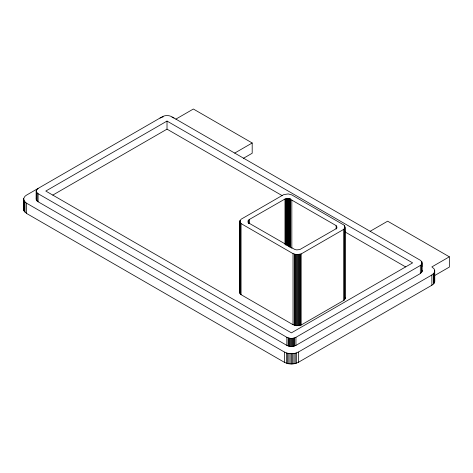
<?xml version="1.0" encoding="UTF-8"?>
<svg xmlns="http://www.w3.org/2000/svg" width="473" height="473" viewBox="0 0 473 473"><rect width="100%" height="100%" fill="white"/><g stroke="black" fill="none" stroke-linecap="round" stroke-linejoin="round"><path stroke-width="0.71" d="M434.362 275.724L449.35 267.074L449.35 256.809L431.861 266.908L434.007 268.765L434.675 270.201L434.758 281.204L434.007 283.392L431.861 285.243L298.392 362.306C294.1 364.547 288.69 364.547 284.397 362.306L26.547 213.435L23.987 210.875L23.65 209.397L23.733 198.394L24.974 196.283L26.547 195.101L162.47 116.624C165.254 115.17 168.772 115.17 171.563 116.624L420.32 260.245L421.981 261.912L422.147 271.431L420.32 273.571L295.938 345.385C293.154 346.839 289.636 346.839 286.845 345.385L38.088 201.764L36.699 200.558L36.208 199.139L36.261 190.578L38.088 188.437M23.65 209.397L23.733 208.652M36.208 199.139L36.699 197.72M239.781 221.411L241.059 219.236L283.694 194.622L288.264 193.918L291.829 194.929L343.794 224.977L344.864 226.23L344.864 299.161L343.794 300.408L301.165 325.022L296.595 325.726L293.029 324.715L241.059 294.667L239.994 293.42L239.781 221.411L241.059 223.581L293.029 253.629L296.595 254.645L301.165 253.936L343.794 229.322L345.071 227.152M239.781 292.491L239.994 291.569M422.2 262.87L421.715 264.289L420.32 265.495L295.938 337.302C293.154 338.763 289.636 338.763 286.845 337.302L38.088 193.688L36.699 192.481L36.208 191.062M422.147 271.431L422.147 270.461M434.758 270.946L434.007 273.134L431.861 274.984L298.392 352.048C294.1 354.289 288.69 354.289 284.397 352.048L26.547 203.177L24.401 201.327L23.65 199.139M248.183 220.672L248.183 222.15L249.466 223.427L294.927 249.537L296.754 249.898L299.876 249.537L335.818 228.891L336.841 227.152L335.818 225.414L289.931 199.021L288.104 198.666L284.983 199.021L249.466 219.389L248.183 220.672L248.183 222.872M167.016 121.07L45.786 191.062L291.392 332.862L412.622 262.87L167.016 121.07L167.016 129.147L282.144 195.615M175.879 119.119L193.368 109.021L252.192 142.982L252.192 153.246L243.447 158.289M52.805 195.089L167.016 129.147M234.703 153.081L252.192 142.982M370.152 231.279L387.641 221.187L449.35 256.809M160.022 118.043L163.232 116.801M171.959 117.133L174.011 118.043M344.823 231.805L405.586 266.884M434.421 279.726L434.758 281.204M345.018 297.771L345.071 298.232M434.675 270.201L434.675 281.949M434.421 272.424L434.421 282.683M434.007 273.134L434.007 283.392M433.434 273.802L433.434 284.06M431.861 274.984L431.861 285.243M421.981 263.833L421.981 266.766M421.715 261.451L421.715 262.917M421.715 264.289L421.715 272.371M421.342 264.726L421.342 272.803M420.32 265.495L420.32 273.571M345.018 227.619L345.018 298.7M344.864 228.075L344.864 299.161M344.604 225.787L344.604 227.253M344.604 228.518L344.604 299.598M344.243 228.938L344.243 300.018M343.794 229.322L343.794 300.408M336.8 226.78L336.8 228.246M336.67 226.413L336.67 227.88M336.463 226.059L336.463 228.991M336.179 225.722L336.179 228.654M301.165 253.936L301.165 325.022M300.491 254.196L300.491 325.282M299.77 254.403L299.77 325.489M299.001 254.551L299.001 325.637M298.392 352.048L298.392 362.306M298.209 254.645L298.209 325.726M297.399 254.675L297.399 325.755M296.595 254.645L296.595 325.726M296.34 352.953L296.34 363.211M295.938 337.302L295.938 345.385M295.802 254.551L295.802 325.637M295.182 353.284L295.182 363.542M295.034 254.403L295.034 325.489M294.608 337.893L294.608 345.97M294.307 254.196L294.307 325.282M293.952 353.526L293.952 363.784M293.857 338.112L293.857 346.189M293.029 253.629L293.029 324.715M293.059 338.266L293.059 346.342M292.686 353.668L292.686 363.926M292.231 338.361L292.231 346.437M291.829 200.061L291.829 248.426M291.392 338.39L291.392 346.473M291.392 353.721L291.392 363.979M290.546 198.761L290.546 247.125M290.552 338.361L290.552 346.437M290.103 353.668L290.103 363.926M289.931 199.021L289.931 247.385M289.825 198.554L289.825 246.924M289.73 338.266L289.73 346.342M289.346 198.855L289.346 246.492M288.932 338.112L288.932 346.189M288.832 353.526L288.832 363.784M288.737 198.737L288.737 246.368M288.104 198.666L288.104 246.297M288.181 337.893L288.181 345.97M287.608 353.284L287.608 363.542M287.454 198.636L287.454 245.54M286.845 337.302L286.845 345.385M286.809 198.666L286.809 245.564M286.449 352.953L286.449 363.211M286.177 198.737L286.177 244.902M285.562 198.855L285.562 245.026M284.983 199.021L284.983 244.458M284.397 352.048L284.397 362.306M249.466 219.389L249.466 223.788M248.68 219.98L248.68 223.646M248.39 220.317L248.39 223.25M241.059 223.581L241.059 294.667M240.609 223.197L240.609 294.277M240.254 222.777L240.254 293.857M239.994 220.483L239.994 293.42M239.835 220.944L239.835 292.958M38.088 193.688L38.088 201.764M37.065 192.919L37.065 200.995M36.699 192.481L36.699 200.558M36.427 190.099L36.427 200.097M36.261 190.578L36.261 199.624M26.547 203.177L26.547 213.435M24.974 201.995L24.974 212.253M24.401 201.327L24.401 211.585M23.987 200.617L23.987 210.875M23.733 198.394L23.733 210.142"/></g></svg>
